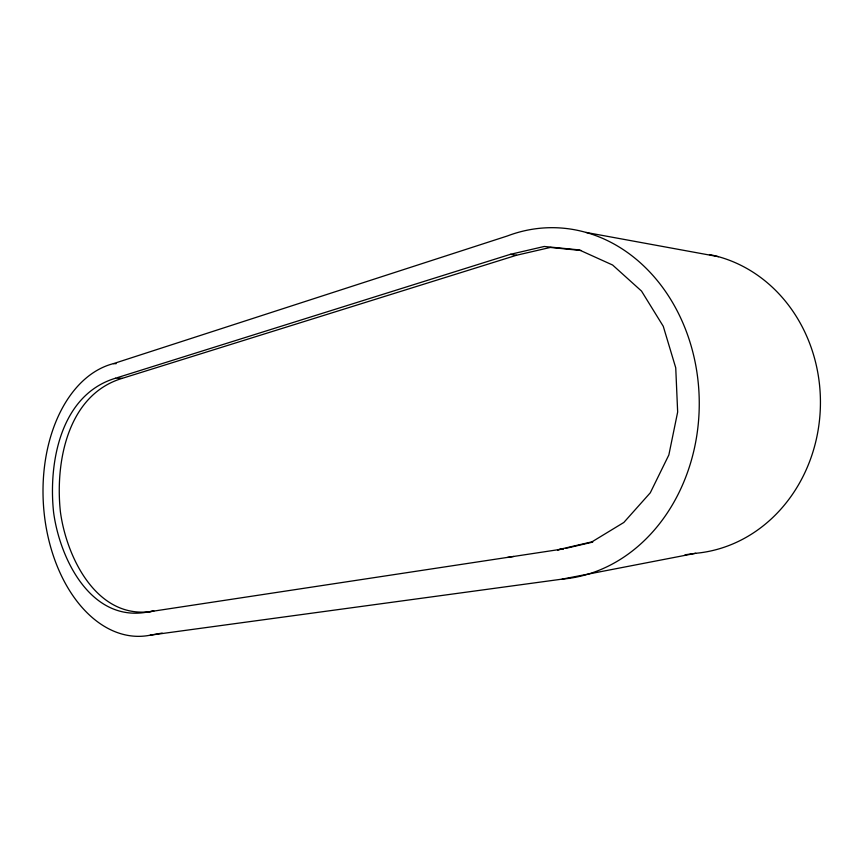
<?xml version="1.0" encoding="UTF-8"?>
<svg xmlns="http://www.w3.org/2000/svg" width="863" height="863" viewBox="0 0 863 863"><rect width="100%" height="100%" fill="white"/><g stroke="black" fill="none" stroke-linecap="round" stroke-linejoin="round"><path stroke-width="1.29" d="M115.437 378.242C60.561 394.801 48.242 462.708 53.603 512.417C59.817 558.782 90.863 622.331 147.131 612.104L563.485 548.89L557.509 549.85L591.975 541.835L623.83 522.471L650.292 492.795L668.857 454.941L677.66 412.029L675.74 367.832L663.269 326.3L641.522 291.079L612.611 265.017L579.235 249.925L544.24 246.473L510.357 254.337L115.437 378.242L122.266 378.339L516.527 255.243L550.303 247.444L581.155 250.497M122.266 378.339C67.541 394.715 55.016 462.32 60.41 511.878C66.613 558.167 97.821 621.295 153.884 611.036L147.131 612.104M113.452 363.625L507.433 235.944A175.933 147.303 -89.9 0 1 696.657 370.594A175.933 147.303 -89.9 0 1 562.191 579.116L150.248 635.168A137.465 90.032 86.2 0 1 44.908 519.353A137.465 90.032 86.2 0 1 113.452 363.625L116.138 363.69M566.031 548.296L592.752 542.093M562.191 579.116L695.729 553.291A150.766 135.049 -88.8 0 0 820.26 410.065A150.766 135.049 -88.8 0 0 709.472 254.563M150.248 635.168L162.158 633.075M507.541 557.433L513.679 556.452M685.06 554.79L695.729 553.291M510.357 254.337L516.527 255.243M586.009 232.427L718.469 256.699"/></g></svg>
